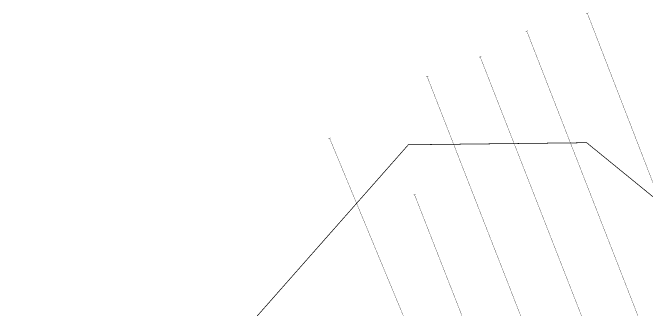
# Model space of a CAD drawing. Extents: x 534263 to 538773, y 4878169 to 4881982.
# Drawn here: x 534263 to 537055, y 4880674 to 4881982 of the extents above; entities that cross this region are included whole.
import ezdxf

# ---------------------------------------------------------------- set-up
doc = ezdxf.new("R2010")
doc.units = 0

msp = doc.modelspace()

# ---------------------------------------------------------------- linework, layer by layer
at = {"layer": 'TREE_LAYER', "color": 10, "const_width": 1.2}
for points in [[(536789.888989, 4881978.230504), (536799.916675, 4881981.753745)], [(537794.320048, 4879397.672114), (536795.196825, 4881979.502559)], [(537794.330048, 4879397.687114), (536795.206825, 4881979.517559)], [(536523.806348, 4881899.682403), (536533.834034, 4881903.205644)], [(537519.264272, 4879360.69329), (536528.35918, 4881900.918895)], [(536318.417046, 4881786.064673), (536328.444731, 4881789.587914)], [(537281.602, 4879335.914), (536322.856, 4881787.554)], [(536084.225937, 4881699.135649), (536094.253623, 4881702.65889)], [(537015.159, 4879330.992), (536089.313, 4881700.492)], [(535653.954768, 4881426.668435), (535663.982454, 4881430.191676)], [(536687.486, 4878951.765), (535659.433, 4881428.14)], [(536028.190853, 4881178.874451), (536038.218539, 4881182.397692)], [(536817.771, 4879177.017), (536033.418, 4881180.22)]]:
    msp.add_lwpolyline(points, dxfattribs=at)
at = {"layer": 'TREE_LAYER', "color": 215, "const_width": 3}
msp.add_lwpolyline([(535884.66356, 4878176.428041), (537593.28, 4880355.86), (537677.28, 4880686.86), (536792.28, 4881408.86), (536006.28, 4881399.86), (534345.28, 4879516.86), (534264.28, 4878344.86), (534327.716879, 4878171.85033)], dxfattribs=at)

doc.saveas('drawing.dxf')
